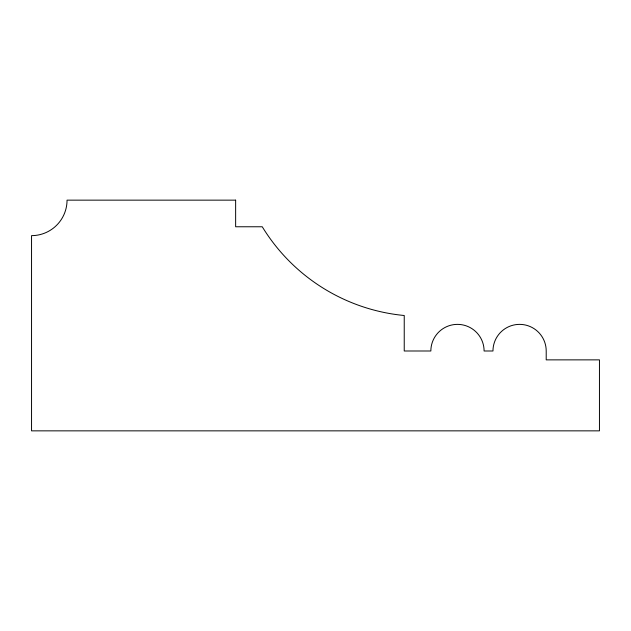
<?xml version="1.0" encoding="UTF-8"?>
<svg xmlns="http://www.w3.org/2000/svg" width="631" height="631" viewBox="0 0 631 631"><rect width="100%" height="100%" fill="white"/><g stroke="black" fill="none" stroke-linecap="round" stroke-linejoin="round"><path stroke-width="0.95" d="M235.639 200.145L67.044 200.145A35.494 35.494 0 0 1 31.55 235.639L31.55 430.855L599.45 430.855L599.45 359.867L546.209 359.867L546.209 350.994A26.62 26.62 0 0 0 519.589 324.373A26.62 26.62 0 0 0 492.969 350.994L484.095 350.994A26.62 26.62 0 0 0 457.475 324.373A26.62 26.62 0 0 0 430.855 350.994L404.234 350.994L404.234 315.5A187.186 187.186 0 0 1 262.259 226.766L235.639 226.766L235.639 200.145"/></g></svg>
